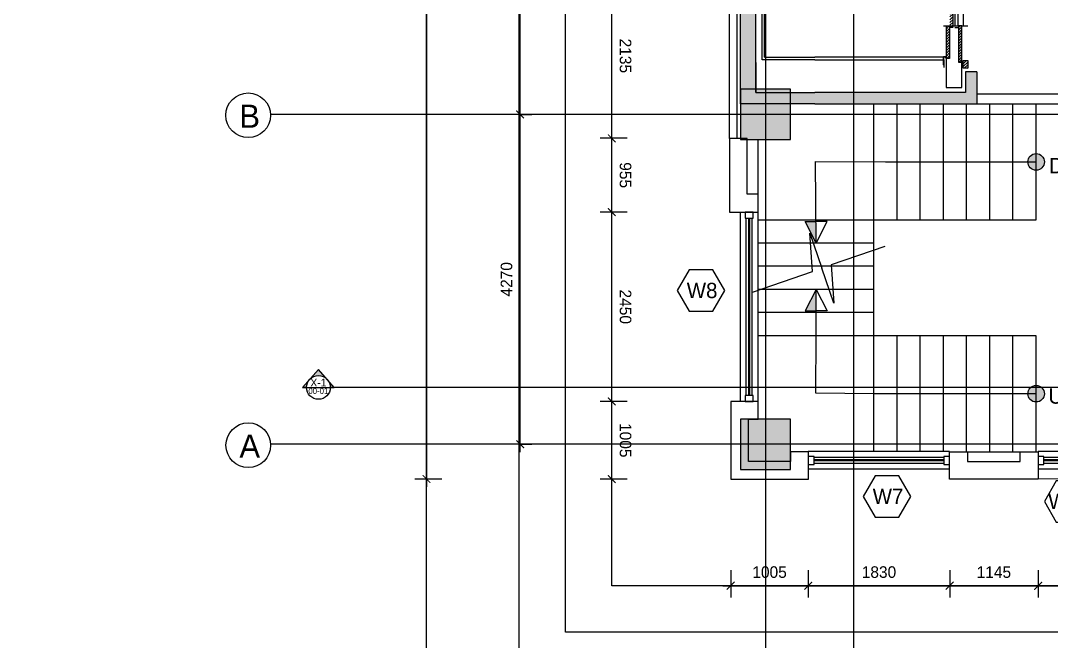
# Model space of a CAD drawing. Header units: millimetres. Extents: x 173236 to 801264, y -94969 to 615039.
# Drawn here: x 626693 to 640042, y 54453 to 62487 of the extents above; entities that cross this region are included whole.
import ezdxf
from ezdxf.enums import TextEntityAlignment as Align

# ---------------------------------------------------------------- set-up
doc = ezdxf.new("R2010")
doc.units = ezdxf.units.MM
doc.header["$MEASUREMENT"] = 0
doc.header["$PDMODE"] = 2
doc.layers.add('00-Def-points', color=7, linetype='Continuous', plot=False)
for name, color, linetype in [('VOX-A-ANNO-DIMS', 160, 'Continuous'), ('VOX-A-ANNO-GRID', 253, 'Continuous'), ('VOX-A-ANNO-GRID-LINE', 254, 'Continuous'), ('VOX-A-ANNO-SECT', 200, 'Continuous'), ('VOX-A-ANNO-SECT-LINE', 201, 'Continuous'), ('VOX-A-ANNO-SYMB', 33, 'Continuous'), ('VOX-A-ANNO-TEXT', 30, 'Continuous'), ('VOX-A-ANNO-WNTAG', 183, 'Continuous'), ('VOX-A-COLUMN-SECT', 210, 'Continuous'), ('VOX-A-FLOOR-LINE', 253, 'Continuous'), ('VOX-A-FURN-LAYOUT', 93, 'Continuous'), ('VOX-A-STAIRS-STEPS', 140, 'Continuous'), ('VOX-A-WALL-PATT', 233, 'Continuous'), ('VOX-A-WINDOW', 2, 'Continuous'), ('VOX-A-WINDOW-SILL', 55, 'Continuous')]:
    doc.layers.add(name, color=color, linetype=linetype)
doc.layers.add('VOX-A-WALL-SECT', color=1, linetype='Continuous', lineweight=30)
doc.styles.add('1.5 mm Rotis Annotative', font='', dxfattribs={"height": 1.5})
doc.styles.add('2 mm Rotis Annotative', font='', dxfattribs={"height": 2})
doc.styles.get('1.5 mm Rotis Annotative').set_extended_font_data('Rotis Sans Serif')
doc.styles.get('2 mm Rotis Annotative').set_extended_font_data('Rotis Sans Serif')
doc.dimstyles.new('1.5 mm Rotis Annotative', dxfattribs={"dimtxt": 1.5, "dimasz": 1, "dimexe": 1.5, "dimexo": 0, "dimgap": 1, "dimtad": 1, "dimdec": 0, "dimrnd": 5, "dimzin": 0, "dimdsep": 46, "dimtxsty": '1.5 mm Rotis Annotative', "dimblk": 'ARCHTICK', "dimcen": 0.09, "dimdle": 1, "dimadec": 0, "dimazin": 0, "dimtfac": 1, "dimtdec": 0, "dimtofl": 0, "dimtmove": 1, "dimatfit": 3, "dimfxl": 2, "dimfxlon": 1, "dimtolj": 1, "dimtzin": 0, "dimarcsym": 0})
pattern_1 = [(45, (-781811.336, 696827.09), (-17.6776695, 17.6776695), [])]

# ---------------------------------------------------------------- blocks, each defined once
blk = doc.blocks.new('VOX-A-GRID-TAG')
at = {"layer": 'VOX-A-ANNO-GRID'}
blk.add_circle((0, 0), 1.447, dxfattribs=at)
at = {"layer": 'VOX-A-ANNO-GRID', "style": '1.5 mm Rotis Annotative'}
blk.add_attdef('O1', text='', height=1.5, dxfattribs=at).set_placement((0.097, -0.81), align=Align.CENTER)
blk = doc.blocks.new('column')
at = {"layer": 'VOX-A-COLUMN-SECT'}
h = blk.add_hatch(color=256, dxfattribs=at)
h.dxf.hatch_style = 1
h.paths.add_polyline_path([(705500, 161109), (706150, 161109), (706150, 161759), (705500, 161759)])
blk.add_lwpolyline([(705500, 161109), (706150, 161109), (706150, 161759), (705500, 161759)], close=True, dxfattribs=at)
blk = doc.blocks.new('dd')
at = {"layer": 'VOX-A-ANNO-GRID-LINE', "transparency": 33554610}
for p, q in [((704415, 167520), (704415, 143591)), ((725746, 152576), (698005, 152576)), ((725747, 148306), (698006, 148306))]:
    blk.add_line(p, q, dxfattribs=at)
at = {"xscale": 199.8152530431017, "yscale": 199.8152530431017, "zscale": 199.8152530431017}
for p, values in [((697716, 152564), {'O1': 'B'}), ((697717, 148294), {'O1': 'A'})]:
    blk.add_blockref('VOX-A-GRID-TAG', p, dxfattribs=at).add_auto_attribs(values)
at = {"layer": 'VOX-A-COLUMN-SECT'}
for p in [(-1410, -8859), (-1410, -13129)]:
    blk.add_blockref('column', p, dxfattribs=at)
blk = doc.blocks.new('VOX-A-WINDOW-TAG')
at = {"layer": 'VOX-A-ANNO-WNTAG'}
blk.add_lwpolyline([(3.11, -0.01), (1.57, 2.66), (-1.52, 2.66), (-3.06, -0.01), (-1.52, -2.69), (1.57, -2.69)], close=True, dxfattribs=at)
at = {"style": '2 mm Rotis Annotative', "flags": 1}
blk.add_attdef('WINDOWDIMENSION', text='', height=1.98, dxfattribs=at).set_placement((0.45, -3.05), align=Align.MIDDLE_CENTER)
at = {"layer": 'VOX-A-ANNO-WNTAG', "style": '2 mm Rotis Annotative'}
blk.add_attdef('W1', text='', height=1.98, dxfattribs=at).set_placement((0.16, 0), align=Align.MIDDLE)
blk = doc.blocks.new('DOOR & WINDOW')
at = {"xscale": 100, "yscale": 100, "zscale": 100}
for p, values in [((750442, 142408), {'W1': 'W8'}), ((752850, 139744), {'W1': 'W7'}), ((755197, 139677), {'W1': 'W16'})]:
    blk.add_blockref('VOX-A-WINDOW-TAG', p, dxfattribs=at).add_auto_attribs(values)
blk = doc.blocks.new('*U358')
at = {"layer": 'VOX-A-WINDOW'}
for p, q in [((3, 1.5), (92.9, 1.5)), ((3, 0.25), (92.9, 0.25)), ((3, -0.25), (92.9, -0.25)), ((3, -1.5), (92.9, -1.5))]:
    blk.add_line(p, q, dxfattribs=at)
for points in [[(3, 2), (3, -2), (0, -2), (0, 2)], [(95.9, 2), (95.9, -2), (92.9, -2), (92.9, 2)]]:
    blk.add_lwpolyline(points, close=True, dxfattribs=at)
at = {"layer": 'VOX-A-WINDOW-SILL'}
for p, q in [((0, 4.5), (95.9, 4.5)), ((0, -4.5), (95.9, -4.5))]:
    blk.add_line(p, q, dxfattribs=at)
blk = doc.blocks.new('*U41')
at = {"layer": 'VOX-A-ANNO-SYMB'}
for p, q in [((0, 1401), (0, 668)), ((0, 668), (478, 540)), ((0, 412), (-478, 540)), ((-478, 540), (0, 540)), ((478, 540), (0, 540)), ((0, -412), (0, 412))]:
    blk.add_line(p, q, dxfattribs=at)
blk = doc.blocks.new('ghkj')
at = {"layer": 'VOX-A-ANNO-SYMB'}
h = blk.add_hatch(color=256, dxfattribs=at)
h.dxf.hatch_style = 1
h.paths.add_polyline_path([(785371, -37542, 0.414214), (785478, -37648, 0.007507), (785481, -37648), (785481, -37542)])
h.paths.add_polyline_path([(785481, -37542), (785481, -37648, 0.405446), (785584, -37542)])
h.paths.add_polyline_path([(785478, -37435, 0.414214), (785371, -37542), (785481, -37542), (785584, -37542, 0.414214)])
h = blk.add_hatch(color=256, dxfattribs=at)
h.dxf.hatch_style = 1
h.paths.add_polyline_path([(788371, -37542, 0.414214), (788478, -37648, 0.007507), (788481, -37648), (788481, -37542)])
h.paths.add_polyline_path([(788481, -37542), (788481, -37648, 0.405446), (788584, -37542)])
h.paths.add_polyline_path([(788478, -37435, 0.414214), (788371, -37542), (788481, -37542), (788584, -37542, 0.414214)])
h = blk.add_hatch(color=256, dxfattribs=at)
h.dxf.hatch_style = 1
h.paths.add_polyline_path([(786248, -40392), (786528, -40392), (786248, -40535)])
h = blk.add_hatch(color=256, dxfattribs=at)
h.dxf.hatch_style = 1
h.paths.add_polyline_path([(787407, -40392), (787128, -40392), (787407, -40535)])
for points in [[(786528, -40392), (786528, -40392), (785471, -40398), (785478, -39492), (785478, -37542)], [(788481, -37542), (788478, -39642), (788472, -40395), (787728, -40392), (787128, -40392)], [(786528, -40392), (786248, -40248), (786248, -40392)], [(787128, -40392), (787407, -40248), (787407, -40392)], [(786528, -40392), (786248, -40535), (786248, -40392)], [(787128, -40392), (787407, -40535), (787407, -40392)]]:
    blk.add_lwpolyline(points, dxfattribs=at)
for centre in [(785478, -37542), (788478, -37542)]:
    blk.add_circle(centre, 107, dxfattribs=at)
at = {"layer": 'VOX-A-STAIRS-STEPS'}
for p, q in [((786228, -37542), (784732, -37542)), ((786228, -37842), (784730, -37842)), ((789228, -37842), (787728, -37842)), ((786228, -38142), (784729, -38142)), ((789228, -38142), (787728, -38142)), ((786228, -38442), (784728, -38442)), ((789228, -38442), (787728, -38442)), ((786228, -38742), (784728, -38742)), ((789228, -38742), (787728, -38742)), ((786228, -39042), (784728, -39042)), ((789228, -39042), (787728, -39042)), ((786228, -39342), (784728, -39342)), ((789228, -39342), (787728, -39342)), ((789228, -39642), (784728, -39642)), ((786528, -39642), (786528, -41142)), ((786828, -39642), (786828, -41142)), ((787128, -39642), (787128, -41142)), ((787428, -39642), (787428, -41142)), ((787728, -39642), (787728, -41142))]:
    blk.add_line(p, q, dxfattribs=at)
for points in [[(786228, -41142), (786228, -37542)], [(789228, -37542), (787728, -37542), (787728, -41142)]]:
    blk.add_lwpolyline(points, dxfattribs=at)
at = {"rotation": 18.96492969169632}
blk.add_blockref('*U41', (787029, -40827), dxfattribs=at)
at = {"layer": 'VOX-A-ANNO-TEXT', "char_height": 200, "width": 8361.37, "attachment_point": 1, "rotation": 90, "style": '2 mm Rotis Annotative'}
for s, insert in [('DN', (785426, -37375)), ('UP', (788407, -37384))]:
    blk.add_mtext(s, dxfattribs=dict(at, insert=insert))
blk = doc.blocks.new('lift-flat-2')
at = {"layer": 'VOX-A-FURN-LAYOUT'}
h = blk.add_hatch(dxfattribs=at)
h.set_pattern_fill('ACET-2D-ANSI31', color=256, scale=200, style=0)
h.set_pattern_definition(pattern_1)
h.paths.add_polyline_path([(-42777, 660219), (-42777, 660319), (-42834, 660319), (-42834, 660219)])
h = blk.add_hatch(dxfattribs=at)
h.set_pattern_fill('ACET-2D-ANSI31', color=256, scale=200, style=0)
h.set_pattern_definition(pattern_1)
h.paths.add_polyline_path([(-42598, 659909), (-42554, 659909), (-42554, 660191), (-42598, 660191)])
h.paths.add_polyline_path([(-42598, 659804), (-42554, 659804), (-42554, 659909), (-42598, 659909)])
h.paths.add_polyline_path([(-42554, 659769), (-42554, 659804), (-42598, 659804), (-42598, 659769)])
h.paths.add_polyline_path([(-42759, 659909), (-42714, 659909), (-42714, 660241), (-42759, 660241)])
h.paths.add_polyline_path([(-42714, 659909), (-42759, 659909), (-42759, 659804), (-42714, 659804)])
h.paths.add_polyline_path([(-42759, 659804), (-42759, 659769), (-42714, 659769), (-42714, 659804)])
h = blk.add_hatch(dxfattribs=at)
h.set_pattern_fill('ACET-2D-ANSI31', color=256, scale=200, style=0)
h.set_pattern_definition([(45, (-781811.336, 696827.09), (-17.6776695, 17.6776695), [])])
edge = h.paths.add_edge_path()
edge.add_line((-42709, 658420), (-42709, 658870))
edge.add_line((-42709, 658870), (-42669, 658870))
edge.add_line((-42669, 658870), (-42669, 658405))
edge.add_line((-42669, 658405), (-42707, 658405))
edge.add_arc((-42707, 658407), 1.6, 180, 270, ccw=False)
edge.add_line((-42709, 658407), (-42709, 658417))
edge.add_arc((-42711, 658417), 2.6, 359.9993, 450)
edge.add_line((-42711, 658420), (-42709, 658420))
h.paths.add_polyline_path([(-42669, 658870), (-42709, 658870), (-42709, 658892), (-42669, 658892)])
h.paths.add_polyline_path([(-42644, 659769), (-42604, 659769), (-42604, 658870), (-42644, 658870)])
h.paths.add_polyline_path([(-42604, 658870), (-42604, 658470), (-42644, 658470), (-42644, 658870)])
h = blk.add_hatch(dxfattribs=at)
h.set_pattern_fill('ACET-2D-ANSI31', color=256, scale=200, style=0)
h.set_pattern_definition(pattern_1)
h.paths.add_polyline_path([(-42834, 658270), (-42777, 658270), (-42777, 658293), (-42777, 658385), (-42777, 658420), (-42834, 658420)])
h = blk.add_hatch(dxfattribs=at)
h.set_pattern_fill('ACET-2D-ANSI31', color=256, scale=200, style=0)
h.set_pattern_definition(pattern_1)
h.paths.add_polyline_path([(-42709, 658407, 0.414214), (-42707, 658405, 2.257473), (-42709, 658424)])
at = {"layer": 'VOX-A-WALL-PATT'}
h = blk.add_hatch(color=256, dxfattribs=at)
h.dxf.hatch_style = 1
h.paths.add_polyline_path([(-39889, 660781), (-40854, 660781), (-42954, 660781), (-42954, 660364), (-42804, 660364), (-42804, 660631), (-40854, 660631), (-40089, 660631), (-40089, 660246), (-40089, 658225), (-40854, 658225), (-42804, 658225), (-42804, 658205), (-42954, 658205), (-42954, 658075), (-40854, 658075), (-39889, 658075)])
at = {"layer": 'VOX-A-COLUMN-SECT', "ltscale": 3}
for p, q in [((-40854, 660781), (-42954, 660781)), ((-42954, 660364), (-42954, 660781)), ((-40854, 660781), (-39889, 660781)), ((-39889, 658075), (-39889, 660781)), ((-39889, 660246), (-39889, 660781)), ((-42804, 660631), (-40854, 660631)), ((-42804, 660364), (-42804, 660631)), ((-40089, 660631), (-40854, 660631)), ((-40089, 660631), (-40089, 658225)), ((-40089, 660246), (-40089, 660631)), ((-42954, 660364), (-42804, 660364)), ((-42804, 658225), (-40854, 658225)), ((-42804, 658225), (-42804, 658185)), ((-40089, 658225), (-40854, 658225)), ((-42954, 658075), (-42954, 658205)), ((-42954, 658205), (-42804, 658205)), ((-42954, 658075), (-40854, 658075)), ((-39889, 658075), (-40854, 658075))]:
    blk.add_line(p, q, dxfattribs=at)
at = {"layer": 'VOX-A-FURN-LAYOUT', "ltscale": 3}
for p, q in [((-42604, 660569), (-42759, 660569)), ((-42554, 660569), (-42644, 660569)), ((-42834, 660219), (-42834, 660319)), ((-42834, 660319), (-42777, 660319)), ((-42777, 660319), (-42777, 660219)), ((-42714, 660241), (-42759, 660241)), ((-42714, 659769), (-42714, 660241)), ((-42530, 660311), (-42530, 660209)), ((-42530, 660279), (-42522, 660279)), ((-42530, 660277), (-42530, 660279)), ((-42522, 660277), (-42530, 660277)), ((-42520, 660172), (-42520, 660275)), ((-42519, 660276), (-42519, 660172)), ((-42777, 660219), (-42834, 660219)), ((-42598, 659769), (-42598, 660191)), ((-42598, 660191), (-42554, 660191)), ((-42554, 660172), (-42554, 660189)), ((-42554, 660189), (-42552, 660189)), ((-42552, 660189), (-42552, 660172)), ((-42551, 660170), (-42522, 660170)), ((-42522, 660169), (-42551, 660169)), ((-40854, 660209), (-42530, 660209)), ((-42519, 660176), (-40854, 660176)), ((-40854, 660209), (-40171, 660209)), ((-40204, 660176), (-40854, 660176)), ((-40204, 660176), (-40204, 658470)), ((-40171, 660209), (-40171, 658438)), ((-42519, 659769), (-42834, 659769)), ((-42777, 658420), (-42777, 659769)), ((-42759, 659769), (-42714, 659769)), ((-42669, 659791), (-42709, 659791)), ((-42709, 659769), (-42709, 658420)), ((-42644, 659791), (-42604, 659791)), ((-42554, 659769), (-42598, 659769)), ((-42604, 658892), (-42604, 658470)), ((-42834, 658420), (-42834, 658270)), ((-42777, 658420), (-42834, 658420)), ((-42669, 658385), (-42777, 658385)), ((-42709, 658417), (-42709, 658407)), ((-42707, 658405), (-42669, 658405)), ((-42669, 658402), (-42669, 658385)), ((-42644, 658467), (-42644, 658440)), ((-42644, 658440), (-42642, 658440)), ((-42642, 658440), (-42642, 658467)), ((-42641, 658469), (-42522, 658469)), ((-42609, 658470), (-42638, 658470)), ((-40854, 658470), (-42604, 658470)), ((-42522, 658470), (-42550, 658470)), ((-42530, 658432), (-42530, 658430)), ((-42522, 658432), (-42530, 658432)), ((-42530, 658430), (-42522, 658430)), ((-42520, 658467), (-42520, 658433)), ((-40854, 658438), (-42520, 658438)), ((-42519, 658433), (-42519, 658467)), ((-40854, 658470), (-40204, 658470)), ((-40854, 658438), (-40171, 658438)), ((-42834, 658270), (-42777, 658270)), ((-42777, 658293), (-42669, 658293))]:
    blk.add_line(p, q, dxfattribs=at)
for points in [[(-42759, 660569), (-42759, 660241), (-42759, 659769)], [(-42554, 659769), (-42554, 660191), (-42554, 660569)], [(-42669, 658293), (-42669, 658385), (-42669, 658402), (-42669, 658405), (-42669, 658892), (-42669, 659769)], [(-42644, 659769), (-42644, 658892), (-42644, 658470)], [(-42777, 658270), (-42777, 658293), (-42777, 658385), (-42777, 658420)], [(-42777, 658420), (-42711, 658420), (-42709, 658420)], [(-42532, 658470), (-42604, 658470), (-42644, 658470)]]:
    blk.add_lwpolyline(points, dxfattribs=at)
for centre, radius, start, end in [((-42522, 660276), 3, 0, 90), ((-42522, 660275), 1.6, 0, 90), ((-42551, 660172), 3.1, 180, 270), ((-42551, 660172), 1.6, 180, 270), ((-42522, 660172), 3.1, 270, 0), ((-42522, 660172), 1.6, 270, 0), ((-42711, 658417), 2.6, 0, 90), ((-42707, 658407), 1.6, 180, 270), ((-42671, 658402), 2.6, 0, 90), ((-42641, 658467), 3, 90, 180), ((-42641, 658467), 1.6, 90, 180), ((-42522, 658467), 3.1, 0, 90), ((-42522, 658467), 1.6, 0, 90), ((-42522, 658433), 3, 270, 0), ((-42522, 658433), 1.6, 270, 0)]:
    blk.add_arc(centre, radius, start, end, dxfattribs=at)
blk = doc.blocks.new('*U363')
at = {"layer": 'VOX-A-WINDOW'}
for p, q in [((3, 1.5), (69.05, 1.5)), ((3, 0.25), (69.05, 0.25)), ((3, -0.25), (69.05, -0.25)), ((3, -1.5), (69.05, -1.5))]:
    blk.add_line(p, q, dxfattribs=at)
for points in [[(3, 2), (3, -2), (0, -2), (0, 2)], [(72.05, 2), (72.05, -2), (69.05, -2), (69.05, 2)]]:
    blk.add_lwpolyline(points, close=True, dxfattribs=at)
at = {"layer": 'VOX-A-WINDOW-SILL'}
for p, q in [((0, 4.5), (72.05, 4.5)), ((0, -4.5), (72.05, -4.5))]:
    blk.add_line(p, q, dxfattribs=at)
blk = doc.blocks.new('*U362')
at = {"layer": 'VOX-A-WINDOW'}
for p, q in [((3, 1.5), (32.53, 1.5)), ((3, 0.25), (32.53, 0.25)), ((3, -0.25), (32.53, -0.25)), ((3, -1.5), (32.53, -1.5))]:
    blk.add_line(p, q, dxfattribs=at)
for points in [[(3, 2), (3, -2), (0, -2), (0, 2)], [(35.53, 2), (35.53, -2), (32.53, -2), (32.53, 2)]]:
    blk.add_lwpolyline(points, close=True, dxfattribs=at)
at = {"layer": 'VOX-A-WINDOW-SILL'}
for p, q in [((0, 4.5), (35.53, 4.5)), ((0, -4.5), (35.53, -4.5))]:
    blk.add_line(p, q, dxfattribs=at)
blk = doc.blocks.new('TYPICAL FLOOR PLAN')
at = {"layer": 'VOX-A-FLOOR-LINE'}
for points in [[(981637, 116588), (981637, 124419)], [(981737, 116588), (981737, 124419)], [(990590, 124212), (998959, 121312), (995729, 112053), (994817, 112054), (994817, 112178), (985635, 112180)]]:
    blk.add_lwpolyline(points, dxfattribs=at)
at = {"layer": 'VOX-A-FURN-LAYOUT'}
for p, q in [((982010, 115864), (982010, 116574)), ((984720, 112533), (985405, 112533))]:
    blk.add_line(p, q, dxfattribs=at)
at = {"layer": 'VOX-A-WALL-SECT'}
for p, q in [((981655, 112303), (981655, 112303)), ((984695, 112178), (984695, 112178))]:
    blk.add_line(p, q, dxfattribs=at)
for points in [[(984844, 117034), (986180, 117034), (986180, 117159), (984844, 117159)], [(981655, 112178), (982660, 112178), (982660, 112533), (982430, 112533), (982430, 112408), (981885, 112408), (981885, 112953), (982010, 112953), (982010, 113183), (981655, 113183), (981655, 112178)]]:
    blk.add_lwpolyline(points, dxfattribs=at)
for points in [[(982010, 115864), (981868, 115864), (981868, 116588), (981638, 116588), (981638, 115634), (982010, 115634)], [(985405, 112408), (985405, 112533), (985635, 112533), (985635, 112178), (984490, 112178), (984490, 112533), (984720, 112533), (984720, 112408)]]:
    blk.add_lwpolyline(points, close=True, dxfattribs=at)
at = {"layer": 'VOX-A-ANNO-DIMS'}
for name, p, xscale, yscale, zscale, rotation in [('*U358', (981895, 113183), -25.55555555553446, 25.55555555553446, 25.55555555553446, 270), ('*U363', (984490, 112419), -25.4, 25.4, 25.4, 359.9999999999994), ('*U362', (986538, 112419), -25.4, 25.4, 25.4, 359.9999999999994)]:
    blk.add_blockref(name, p, dxfattribs=dict(at, xscale=xscale, yscale=yscale, zscale=zscale, rotation=rotation))
at = {"layer": 'VOX-A-STAIRS-STEPS', "rotation": 179.9999907301218}
blk.add_blockref('lift-flat-2', (941890, 777814), dxfattribs=at)
at = {"layer": 'VOX-A-WALL-SECT', "rotation": 270}
blk.add_blockref('ghkj', (1023152, 901761), dxfattribs=at)
blk = doc.blocks.new('_ArchTick')
at = {"color": 0, "linetype": 'ByBlock', "const_width": 0.15}
blk.add_lwpolyline([(-0.5, -0.5), (0.5, 0.5)], dxfattribs=at)
blk = doc.blocks.new('*D482')
at = {"layer": 'Defpoints', "color": 0, "transparency": 16777216}
for p in [(633287, 164366), (633287, 164366), (633287, 160096)]:
    blk.add_point(p, dxfattribs=at)
at = {"layer": 'VOX-A-ANNO-DIMS', "color": 0, "lineweight": -2, "transparency": 16777216}
for p, q in [((633287, 159996), (633287, 164466)), ((633287, 164366), (633437, 164366)), ((633287, 160096), (633437, 160096))]:
    blk.add_line(p, q, dxfattribs=at)
at = {"layer": 'VOX-A-ANNO-DIMS', "color": 0, "lineweight": -2, "transparency": 16777216, "xscale": 100, "yscale": 100, "zscale": 100}
for p, rotation in [((633287, 164366), 90), ((633287, 160096), 270)]:
    blk.add_blockref('_ArchTick', p, dxfattribs=dict(at, rotation=rotation))
at = {"layer": 'VOX-A-ANNO-DIMS', "color": 0, "transparency": 16777216, "insert": (633111, 162231), "char_height": 150, "attachment_point": 5, "rotation": 90, "style": '1.5 mm Rotis Annotative'}
blk.add_mtext('\\A1;4270', dxfattribs=at)
blk = doc.blocks.new('*D483')
at = {"layer": 'Defpoints', "color": 0, "transparency": 16777216}
for p in [(633275, 168563), (633287, 168563), (633287, 164366)]:
    blk.add_point(p, dxfattribs=at)
at = {"layer": 'VOX-A-ANNO-DIMS', "color": 0, "lineweight": -2, "transparency": 16777216}
for p, q in [((633287, 164266), (633287, 168663)), ((633275, 168563), (633437, 168563)), ((633287, 164366), (633437, 164366))]:
    blk.add_line(p, q, dxfattribs=at)
at = {"layer": 'VOX-A-ANNO-DIMS', "color": 0, "lineweight": -2, "transparency": 16777216, "xscale": 100, "yscale": 100, "zscale": 100}
for p, rotation in [((633287, 168563), 90), ((633287, 164366), 270)]:
    blk.add_blockref('_ArchTick', p, dxfattribs=dict(at, rotation=rotation))
at = {"layer": 'VOX-A-ANNO-DIMS', "color": 0, "transparency": 16777216, "insert": (633111, 166464), "char_height": 150, "attachment_point": 5, "rotation": 90, "style": '1.5 mm Rotis Annotative'}
blk.add_mtext('\\A1;4195', dxfattribs=at)
blk = doc.blocks.new('*D440')
at = {"layer": 'Defpoints', "color": 0, "transparency": 16777216}
for p in [(634901, 174014), (632075, 159646), (634901, 159646)]:
    blk.add_point(p, dxfattribs=at)
at = {"layer": 'VOX-A-ANNO-DIMS', "color": 0, "lineweight": -2, "transparency": 16777216}
for p, q in [((632075, 174114), (632075, 159546)), ((632275, 174014), (631925, 174014)), ((632275, 159646), (631925, 159646))]:
    blk.add_line(p, q, dxfattribs=at)
at = {"layer": 'VOX-A-ANNO-DIMS', "color": 0, "lineweight": -2, "transparency": 16777216, "xscale": 100, "yscale": 100, "zscale": 100}
for p, rotation in [((632075, 174014), 90), ((632075, 159646), 270)]:
    blk.add_blockref('_ArchTick', p, dxfattribs=dict(at, rotation=rotation))
at = {"layer": 'VOX-A-ANNO-DIMS', "color": 0, "transparency": 16777216, "insert": (631898, 166830), "char_height": 150, "attachment_point": 5, "rotation": 90, "style": '1.5 mm Rotis Annotative'}
blk.add_mtext('\\A1;14370', dxfattribs=at)
blk = doc.blocks.new('*D441')
at = {"layer": 'Defpoints', "color": 0, "transparency": 16777216}
for p in [(634474, 160651), (636014, 160651), (636014, 159646)]:
    blk.add_point(p, dxfattribs=at)
at = {"layer": 'VOX-A-ANNO-DIMS', "color": 0, "lineweight": -2, "transparency": 16777216}
for p, q in [((634474, 159546), (634474, 160751)), ((634675, 160651), (634325, 160651)), ((634675, 159646), (634325, 159646))]:
    blk.add_line(p, q, dxfattribs=at)
at = {"layer": 'VOX-A-ANNO-DIMS', "color": 0, "lineweight": -2, "transparency": 16777216, "xscale": 100, "yscale": 100, "zscale": 100}
for p, rotation in [((634474, 160651), 90.00050848932989), ((634474, 159646), 270.0005084893299)]:
    blk.add_blockref('_ArchTick', p, dxfattribs=dict(at, rotation=rotation))
at = {"layer": 'VOX-A-ANNO-DIMS', "color": 0, "transparency": 16777216, "insert": (634651, 160148), "char_height": 150, "attachment_point": 5, "rotation": 270.0005, "style": '1.5 mm Rotis Annotative'}
blk.add_mtext('\\A1;1005', dxfattribs=at)
blk = doc.blocks.new('*D442')
at = {"layer": 'Defpoints', "color": 0, "transparency": 16777216}
for p in [(634474, 163101), (635997, 163101), (636014, 160651)]:
    blk.add_point(p, dxfattribs=at)
at = {"layer": 'VOX-A-ANNO-DIMS', "color": 0, "lineweight": -2, "transparency": 16777216}
for p, q in [((634475, 160551), (634474, 163201)), ((634674, 163101), (634324, 163101)), ((634675, 160651), (634325, 160651))]:
    blk.add_line(p, q, dxfattribs=at)
at = {"layer": 'VOX-A-ANNO-DIMS', "color": 0, "lineweight": -2, "transparency": 16777216, "xscale": 100, "yscale": 100, "zscale": 100}
for p, rotation in [((634474, 163101), 90.00050848932989), ((634475, 160651), 270.0005084893299)]:
    blk.add_blockref('_ArchTick', p, dxfattribs=dict(at, rotation=rotation))
at = {"layer": 'VOX-A-ANNO-DIMS', "color": 0, "transparency": 16777216, "insert": (634651, 161876), "char_height": 150, "attachment_point": 5, "rotation": 270.0005, "style": '1.5 mm Rotis Annotative'}
blk.add_mtext('\\A1;2450', dxfattribs=at)
blk = doc.blocks.new('*D443')
at = {"layer": 'Defpoints', "color": 0, "transparency": 16777216}
for p in [(634474, 164056), (635997, 164056), (635997, 163101)]:
    blk.add_point(p, dxfattribs=at)
at = {"layer": 'VOX-A-ANNO-DIMS', "color": 0, "lineweight": -2, "transparency": 16777216}
for p, q in [((634674, 164056), (634324, 164056)), ((634474, 163001), (634474, 164156)), ((634674, 163101), (634324, 163101))]:
    blk.add_line(p, q, dxfattribs=at)
at = {"layer": 'VOX-A-ANNO-DIMS', "color": 0, "lineweight": -2, "transparency": 16777216, "xscale": 100, "yscale": 100, "zscale": 100}
for p, rotation in [((634474, 164056), 90.00050848932989), ((634474, 163101), 270.0005084893299)]:
    blk.add_blockref('_ArchTick', p, dxfattribs=dict(at, rotation=rotation))
at = {"layer": 'VOX-A-ANNO-DIMS', "color": 0, "transparency": 16777216, "insert": (634651, 163579), "char_height": 150, "attachment_point": 5, "rotation": 270.0005, "style": '1.5 mm Rotis Annotative'}
blk.add_mtext('\\A1;955', dxfattribs=at)
blk = doc.blocks.new('*D444')
at = {"layer": 'Defpoints', "color": 0, "transparency": 16777216}
for p in [(634474, 166190), (635997, 166190), (635997, 164056)]:
    blk.add_point(p, dxfattribs=at)
at = {"layer": 'VOX-A-ANNO-DIMS', "color": 0, "lineweight": -2, "transparency": 16777216}
for p, q in [((634674, 166190), (634324, 166190)), ((634474, 163956), (634474, 166290)), ((634674, 164056), (634324, 164056))]:
    blk.add_line(p, q, dxfattribs=at)
at = {"layer": 'VOX-A-ANNO-DIMS', "color": 0, "lineweight": -2, "transparency": 16777216, "xscale": 100, "yscale": 100, "zscale": 100}
for p, rotation in [((634474, 166190), 90.00050848932989), ((634474, 164056), 270.0005084893299)]:
    blk.add_blockref('_ArchTick', p, dxfattribs=dict(at, rotation=rotation))
at = {"layer": 'VOX-A-ANNO-DIMS', "color": 0, "transparency": 16777216, "insert": (634651, 165123), "char_height": 150, "attachment_point": 5, "rotation": 270.0005, "style": '1.5 mm Rotis Annotative'}
blk.add_mtext('\\A1;2135', dxfattribs=at)
blk = doc.blocks.new('*D452')
at = {"layer": 'Defpoints', "color": 0, "transparency": 16777216}
for p in [(636014, 159646), (637019, 159646), (637019, 158265)]:
    blk.add_point(p, dxfattribs=at)
at = {"layer": 'VOX-A-ANNO-DIMS', "color": 0, "lineweight": -2, "transparency": 16777216}
for p, q in [((636014, 158465), (636014, 158115)), ((637019, 158465), (637019, 158115)), ((635914, 158265), (637119, 158265))]:
    blk.add_line(p, q, dxfattribs=at)
at = {"layer": 'VOX-A-ANNO-DIMS', "color": 0, "lineweight": -2, "transparency": 16777216, "xscale": 100, "yscale": 100, "zscale": 100, "rotation": 180}
blk.add_blockref('_ArchTick', (636014, 158265), dxfattribs=at)
at = {"layer": 'VOX-A-ANNO-DIMS', "color": 0, "lineweight": -2, "transparency": 16777216, "xscale": 100, "yscale": 100, "zscale": 100}
blk.add_blockref('_ArchTick', (637019, 158265), dxfattribs=at)
at = {"layer": 'VOX-A-ANNO-DIMS', "color": 0, "transparency": 16777216, "insert": (636517, 158441), "char_height": 150, "attachment_point": 5, "style": '1.5 mm Rotis Annotative'}
blk.add_mtext('\\A1;1005', dxfattribs=at)
blk = doc.blocks.new('*D453')
at = {"layer": 'Defpoints', "color": 0, "transparency": 16777216}
for p in [(638850, 319291), (637019, 159646), (638850, 158265)]:
    blk.add_point(p, dxfattribs=at)
at = {"layer": 'VOX-A-ANNO-DIMS', "color": 0, "lineweight": -2, "transparency": 16777216}
for p, q in [((637019, 158465), (637019, 158115)), ((638850, 158465), (638850, 158115)), ((636919, 158265), (638950, 158265))]:
    blk.add_line(p, q, dxfattribs=at)
at = {"layer": 'VOX-A-ANNO-DIMS', "color": 0, "lineweight": -2, "transparency": 16777216, "xscale": 100, "yscale": 100, "zscale": 100, "rotation": 180}
blk.add_blockref('_ArchTick', (637019, 158265), dxfattribs=at)
at = {"layer": 'VOX-A-ANNO-DIMS', "color": 0, "lineweight": -2, "transparency": 16777216, "xscale": 100, "yscale": 100, "zscale": 100}
blk.add_blockref('_ArchTick', (638850, 158265), dxfattribs=at)
at = {"layer": 'VOX-A-ANNO-DIMS', "color": 0, "transparency": 16777216, "insert": (637934, 158441), "char_height": 150, "attachment_point": 5, "style": '1.5 mm Rotis Annotative'}
blk.add_mtext('\\A1;1830', dxfattribs=at)
blk = doc.blocks.new('*D454')
at = {"layer": 'Defpoints', "color": 0, "transparency": 16777216}
for p in [(638850, 159646), (639995, 159646), (639995, 158265)]:
    blk.add_point(p, dxfattribs=at)
at = {"layer": 'VOX-A-ANNO-DIMS', "color": 0, "lineweight": -2, "transparency": 16777216}
for p, q in [((638850, 158465), (638850, 158115)), ((639995, 158465), (639995, 158115)), ((638750, 158265), (640095, 158265))]:
    blk.add_line(p, q, dxfattribs=at)
at = {"layer": 'VOX-A-ANNO-DIMS', "color": 0, "lineweight": -2, "transparency": 16777216, "xscale": 100, "yscale": 100, "zscale": 100, "rotation": 180}
blk.add_blockref('_ArchTick', (638850, 158265), dxfattribs=at)
at = {"layer": 'VOX-A-ANNO-DIMS', "color": 0, "lineweight": -2, "transparency": 16777216, "xscale": 100, "yscale": 100, "zscale": 100}
blk.add_blockref('_ArchTick', (639995, 158265), dxfattribs=at)
at = {"layer": 'VOX-A-ANNO-DIMS', "color": 0, "transparency": 16777216, "insert": (639422, 158441), "char_height": 150, "attachment_point": 5, "style": '1.5 mm Rotis Annotative'}
blk.add_mtext('\\A1;1145', dxfattribs=at)
blk = doc.blocks.new('*D455')
at = {"layer": 'Defpoints', "color": 0, "transparency": 16777216}
for p in [(639995, 159646), (640897, 159647), (640897, 158265)]:
    blk.add_point(p, dxfattribs=at)
at = {"layer": 'VOX-A-ANNO-DIMS', "color": 0, "lineweight": -2, "transparency": 16777216}
for p, q in [((639995, 158465), (639995, 158115)), ((640897, 158465), (640897, 158115)), ((639895, 158265), (640997, 158265))]:
    blk.add_line(p, q, dxfattribs=at)
at = {"layer": 'VOX-A-ANNO-DIMS', "color": 0, "lineweight": -2, "transparency": 16777216, "xscale": 100, "yscale": 100, "zscale": 100, "rotation": 180}
blk.add_blockref('_ArchTick', (639995, 158265), dxfattribs=at)
at = {"layer": 'VOX-A-ANNO-DIMS', "color": 0, "lineweight": -2, "transparency": 16777216, "xscale": 100, "yscale": 100, "zscale": 100}
blk.add_blockref('_ArchTick', (640897, 158265), dxfattribs=at)
at = {"layer": 'VOX-A-ANNO-DIMS', "color": 0, "transparency": 16777216, "insert": (640446, 158441), "char_height": 150, "attachment_point": 5, "style": '1.5 mm Rotis Annotative'}
blk.add_mtext('\\A1;900', dxfattribs=at)
blk = doc.blocks.new('SECTION LINE')
at = {"layer": 'VOX-A-ANNO-SECT'}
h = blk.add_hatch(color=256, dxfattribs=at)
h.dxf.hatch_style = 1
h.paths.add_polyline_path([(123707, 22515, -0.174767), (123743, 22417), (123793, 22417)])
h.paths.add_polyline_path([(123589, 22651), (123474, 22518, -0.446281), (123703, 22520)])
h.paths.add_polyline_path([(123472, 22516), (123385, 22417), (123435, 22417, -0.178515)])
for p, q in [((123385, 22417), (123589, 22651)), ((123793, 22417), (123589, 22651)), ((123385, 22417), (123793, 22417))]:
    blk.add_line(p, q, dxfattribs=at)
blk.add_circle((123589, 22417), 154, dxfattribs=at)
at = {"layer": 'VOX-A-ANNO-SECT-LINE'}
for p, q in [((123435, 22417), (123385, 22417)), ((151757, 22417), (123743, 22417))]:
    blk.add_line(p, q, dxfattribs=at)
at = {"layer": 'VOX-A-ANNO-SECT', "style": '2 mm Rotis Annotative'}
for p in [(123589, 22429), (151603, 22429)]:
    blk.add_attdef('00', text='', height=100, dxfattribs=at).set_placement(p, align=Align.CENTER)
at = {"layer": 'VOX-A-ANNO-SECT', "style": '1.5 mm Rotis Annotative'}
for p in [(123460, 22332), (151475, 22332)]:
    blk.add_attdef('00-01', p, '', height=75, dxfattribs=at)
blk = doc.blocks.new('*D665')
at = {"layer": 'Defpoints', "color": 0, "transparency": 16777216}
for p in [(641539, 61543), (642300, 61543), (642300, 61418), (536631, -524), (560469, -524), (547517, -20474)]:
    blk.add_point(p, dxfattribs=at)
at = {"layer": 'VOX-A-ANNO-DIMS', "color": 0, "lineweight": -2, "transparency": 16777216}
for p, q in [((641539, 61543), (641539, 61268)), ((642300, 61543), (642300, 61268)), ((641439, 61418), (642400, 61418)), ((536831, -524), (536481, -524)), ((536631, -20574), (536631, -424)), ((536831, -20474), (536481, -20474))]:
    blk.add_line(p, q, dxfattribs=at)
at = {"layer": 'VOX-A-ANNO-DIMS', "color": 0, "lineweight": -2, "transparency": 16777216, "xscale": 100, "yscale": 100, "zscale": 100}
for p, rotation in [((641539, 61418), 180), ((536631, -524), 90), ((536631, -20474), 270)]:
    blk.add_blockref('_ArchTick', p, dxfattribs=dict(at, rotation=rotation))
blk.add_blockref('_ArchTick', (642300, 61418), dxfattribs=at)
at = {"layer": 'VOX-A-ANNO-DIMS', "color": 0, "transparency": 16777216, "insert": (641920, 61594), "char_height": 150, "attachment_point": 5, "style": '1.5 mm Rotis Annotative'}
blk.add_mtext('\\A1;760', dxfattribs=at)
at = {"layer": 'VOX-A-ANNO-DIMS', "color": 0, "transparency": 16777216, "insert": (536455, -10499), "char_height": 150, "attachment_point": 5, "rotation": 90, "style": '1.5 mm Rotis Annotative'}
blk.add_mtext('\\A1;19950', dxfattribs=at)
blk = doc.blocks.new('DIM')
at = {"layer": '00-Def-points'}
for points in [[(632074.5, 177389.1), (657199.6, 177389.1), (657199.6, 155864.9), (632074.5, 155864.9)], [(633274.5, 176189.1), (655999.6, 176189.1), (655999.6, 157064.9), (633274.5, 157064.9)], [(633874.5, 175589.1), (655399.6, 175589.1), (655399.6, 157664.9), (633874.5, 157664.9)], [(634474.5, 174989.1), (654799.6, 174989.1), (654799.6, 158264.9), (634474.5, 158264.9)]]:
    blk.add_lwpolyline(points, close=True, dxfattribs=at)
at = {"layer": 'VOX-A-ANNO-DIMS'}
for base, p1, p2, angle, picture, middle in [((638849.5, 158264.9), (637019.3, 159645.6), (638849.5, 319291.3), 180, '*D453', (637934.4, 158441.1)), ((633287.2, 168562.6), (633287.2, 164366), (633274.5, 168562.6), 270, '*D483', (633111, 166464.3)), ((634474.5, 166189.9), (635996.6, 164055.6), (635996.6, 166189.9), 270.00051, '*D444', (634650.7, 165122.7)), ((634474.5, 164055.6), (635997.2, 163101.4), (635996.6, 164055.6), 270.00051, '*D443', (634650.7, 163578.5)), ((634474.5, 163101.4), (636014.1, 160650.6), (635997.2, 163101.4), 270.00051, '*D442', (634650.7, 161876)), ((639994.5, 158264.9), (638849.5, 159645.7), (639994.5, 159645.8), 180, '*D454', (639422, 158441.1)), ((640896.9601, 158264.932), (639994.5086, 159645.7503), (640896.9601, 159646.8968), 180, '*D455', (640445.7343, 158441.1277))]:
    dim = blk.add_linear_dim(base=base, p1=p1, p2=p2, angle=angle, dimstyle='1.5 mm Rotis Annotative', dxfattribs=at)
    dim.commit()
    dim.dimension.update_dxf_attribs({"geometry": picture, "text_midpoint": middle})
for p1, p2, distance, picture, middle in [((634901, 174013.7), (634901, 159645.6), -2826.5, '*D440', (631898.3, 166829.7)), ((633287.2, 160095.6), (633287.2, 164366), 0, '*D482', (633111, 162230.8)), ((636014.1, 159645.6), (636014.1, 160650.6), 1539.6, '*D441', (634650.7, 160148.1)), ((636014.3, 159645.6), (637019.3, 159645.6), -1380.7, '*D452', (636516.8, 158441.1))]:
    dim = blk.add_aligned_dim(p1=p1, p2=p2, distance=distance, dimstyle='1.5 mm Rotis Annotative', dxfattribs=at)
    dim.commit()
    dim.dimension.update_dxf_attribs({"geometry": picture, "text_midpoint": middle})

msp = doc.modelspace()

# ---------------------------------------------------------------- block references
at = {"layer": '00-Def-points'}
msp.add_blockref('DOOR & WINDOW', (-114939.7, -83413.1), dxfattribs=at)
at = {"layer": 'VOX-A-ANNO-GRID-LINE'}
msp.add_blockref('dd', (-68075.9, -91301.9), dxfattribs=at)

# ---------------------------------------------------------------- next in the draw order: block references
msp.add_blockref('TYPICAL FLOOR PLAN', (-345765.8, -55624.6))

# ---------------------------------------------------------------- next in the draw order: linework, layer by layer
at = {"layer": 'VOX-A-ANNO-SECT-LINE'}
msp.add_line((637481.8, 50229.6), (637481.8, 76438.1), dxfattribs=at)

# ---------------------------------------------------------------- next in the draw order: block references
msp.add_blockref('DIM', (-125, -103091.9))
at = {"layer": '00-Def-points'}
ref = msp.add_blockref('SECTION LINE', (506960.5, 35323.1), dxfattribs=at)
ref.add_attrib('00', 'X-1', dxfattribs={"layer": 'VOX-A-ANNO-SECT', "height": 100, "style": '2 mm Rotis Annotative'}).set_placement((630549.4, 57752), align=Align.CENTER)
ref.add_attrib('00-01', '00-01', (630420.5, 57655.5), dxfattribs={"layer": 'VOX-A-ANNO-SECT', "height": 75, "style": '1.5 mm Rotis Annotative'})

# ---------------------------------------------------------------- next in the draw order: dimensions: what is measured, and where the dimension line sits
at = {"layer": 'VOX-A-ANNO-DIMS'}
dim = msp.add_linear_dim(base=(536630.7, -523.8), p1=(547516.9, -20473.8), p2=(560469.1, -523.8), angle=270, dimstyle='1.5 mm Rotis Annotative', dxfattribs=at)
dim.commit()
dim.dimension.update_dxf_attribs({"geometry": '*D665', "text_midpoint": (536454.5, -10498.8)})

doc.saveas('drawing.dxf')
